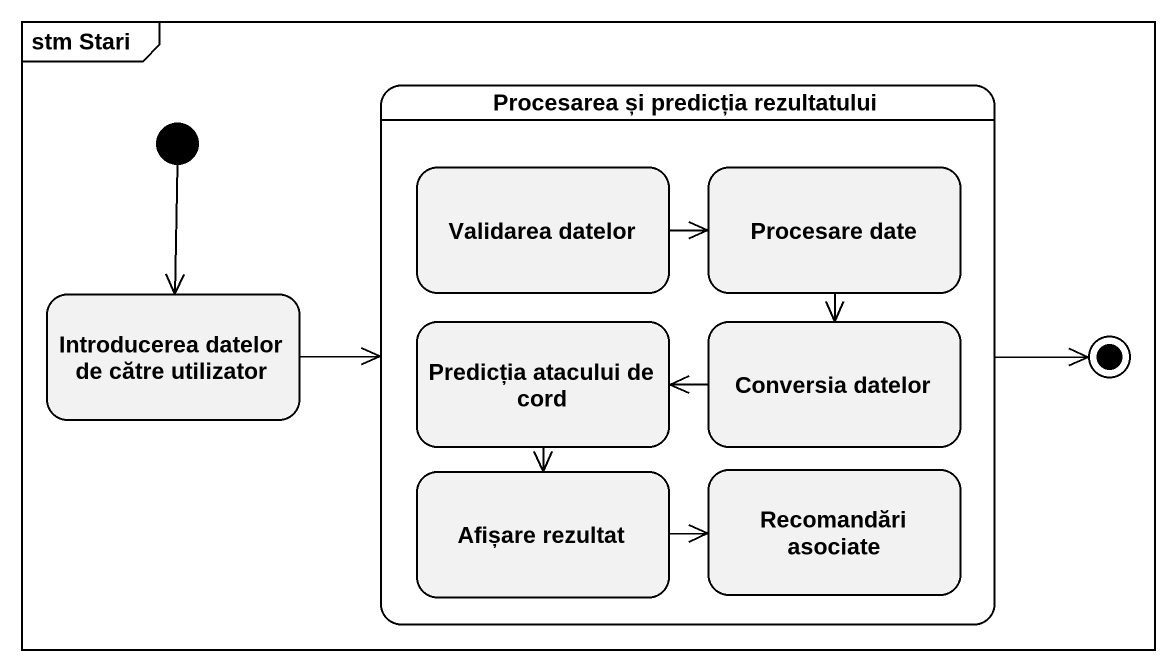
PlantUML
@startuml
mainframe stm Stari
hide empty description
state "Procesarea și predicția rezultatului" as Procesarea_și_predicția {
  state "Validarea datelor" as Validarea_datelor
  state "Procesare date" as Procesare_date
  state "Predicția atacului de cord" as Predicția_atacului_de_cord
  state "Conversia datelor" as Conversia_datelor
  state "Afișare rezultat" as Afișare_rezultat
  state "Recomandări asociate" as Recomandări_asociate
}
state "Introducerea datelor de către utilizator" as Introducerea_datelor_de
[*] --> Introducerea_datelor_de
Validarea_datelor -right-> Procesare_date
Procesare_date --> Conversia_datelor
Introducerea_datelor_de -right-> Procesarea_și_predicția
Predicția_atacului_de_cord --> Afișare_rezultat
Conversia_datelor -left-> Predicția_atacului_de_cord
Afișare_rezultat -right-> Recomandări_asociate
Procesarea_și_predicția -right-> [*]
@enduml
